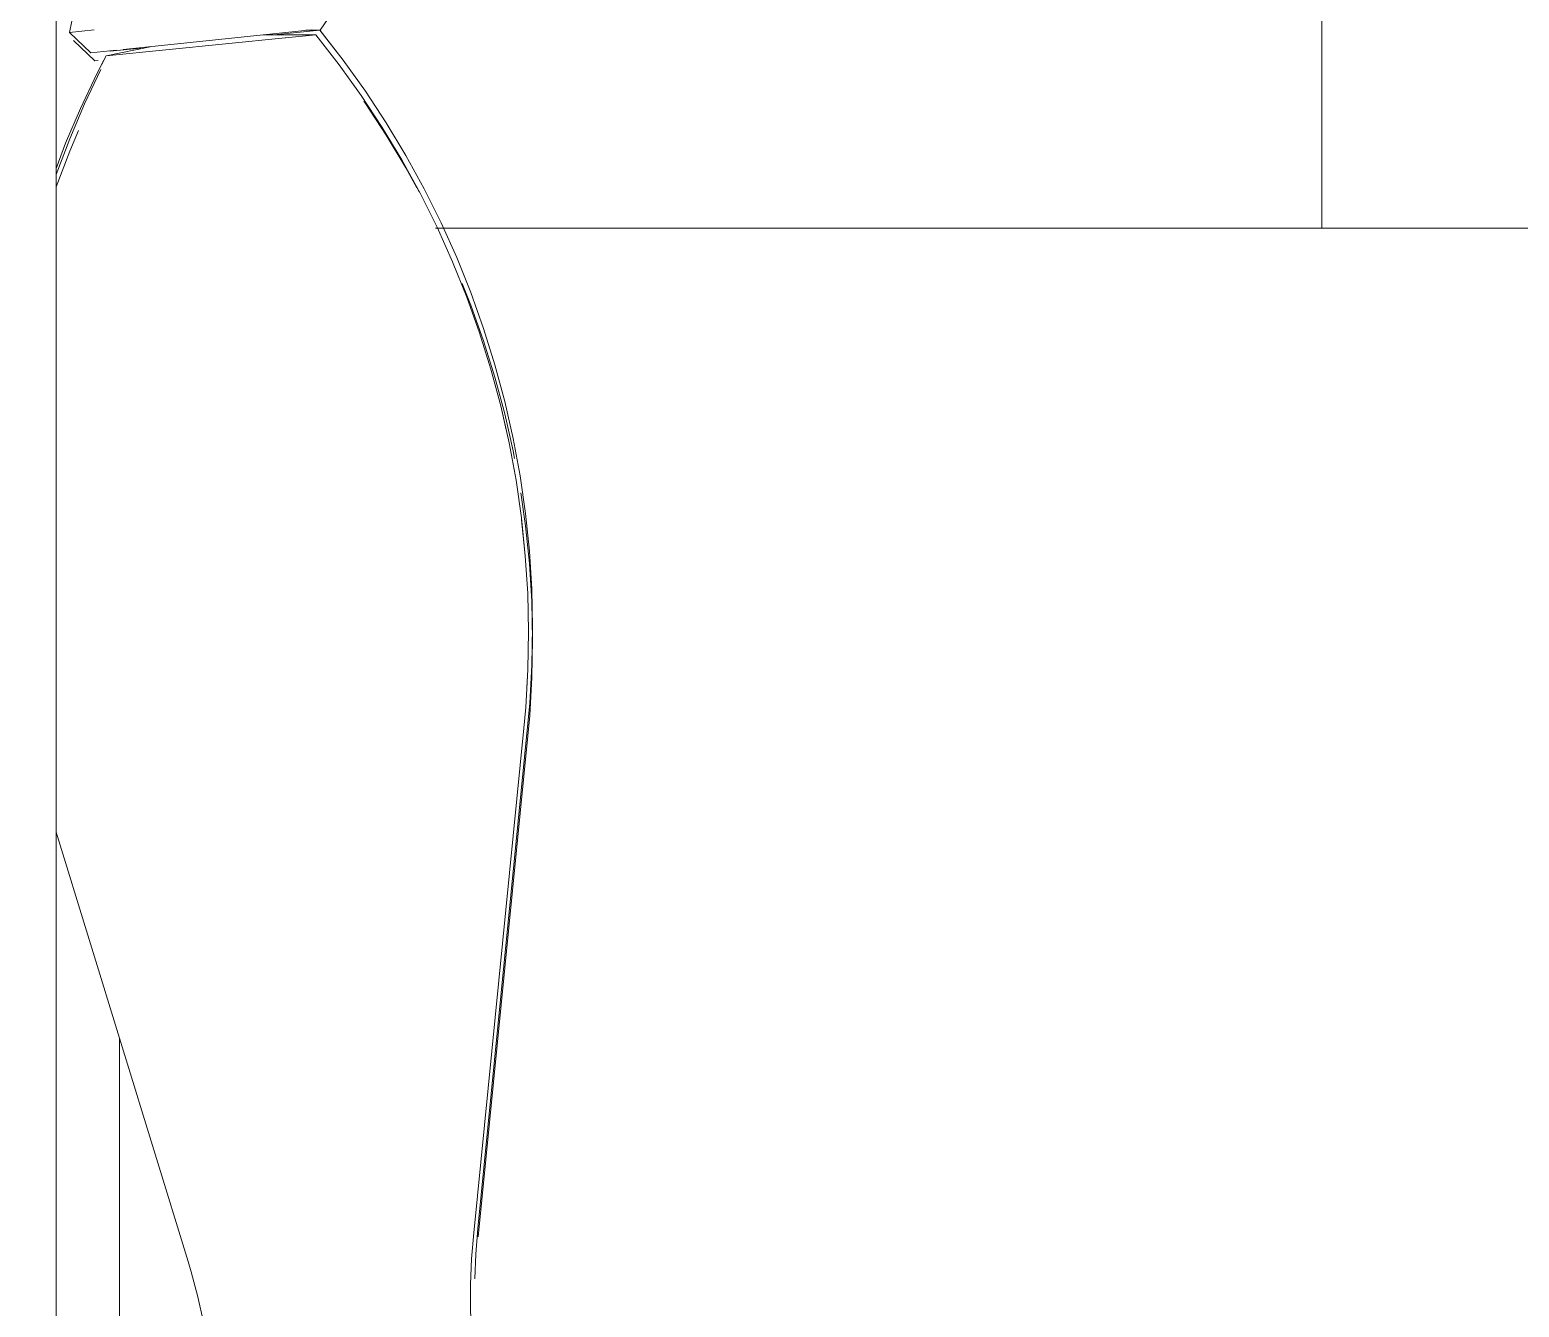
# Model space of a CAD drawing. Extents: x 4834 to 83801, y -13735 to 32221.
# Drawn here: x 13594.82 to 13604.73, y -12427.71 to -12419.21 of the extents above; entities that cross this region are included whole.
import ezdxf

# ---------------------------------------------------------------- set-up
doc = ezdxf.new("R2010")
doc.units = 0
doc.header["$LTSCALE"] = 8
doc.header["$MEASUREMENT"] = 0
doc.layers.add('A-COLS', color=52, linetype='Continuous', lineweight=9)
doc.layers.add('Q-CASE', color=31, linetype='Continuous', lineweight=9)
doc.layers.add('A-WALL-PATT', color=253, linetype='Continuous')

# ---------------------------------------------------------------- blocks, each defined once
blk = doc.blocks.new('Rectangular Column - 24_ x 24_-369624-Section 1')
at = {"layer": 'A-COLS'}
blk.add_line((844.6667, 108), (844.6667, 0), dxfattribs=at)
blk = doc.blocks.new('BAR_WITH_STOOLS_16588 - BAR_WITH_STOOLS_16588-392758-Section 1')
at = {"layer": 'Q-CASE'}
for p, q in [((844.7859, 89.4581), (844.7557, 89.3074)), ((846.4237, 89.3215), (846.5003, 89.4353)), ((844.7557, 89.3074), (844.9197, 89.3246)), ((844.7557, 89.3074), (844.8966, 89.171)), ((845.1115, 89.1936), (846.3637, 89.3252)), ((846.3943, 89.2917), (846.045, 89.2917)), ((846.1376, 89.2932), (846.4214, 89.3215)), ((846.1936, 89.2717), (846.3943, 89.2917)), ((846.4214, 89.3215), (846.3288, 89.3215)), ((844.7829, 89.2548), (844.9238, 89.1185)), ((844.9989, 89.1525), (846.1899, 89.2713)), ((845.3025, 89.2137), (844.9989, 89.1525)), ((845.0261, 89.1823), (845.2304, 89.2027)), ((844.8966, 89.171), (845.066, 89.1888)), ((844.9238, 89.1185), (844.9451, 89.1207)), ((847.4446, 81.3216), (847.7787, 84.6806)), ((847.4717, 81.3514), (847.8058, 84.7104)), ((847.4743, 81.295), (847.8058, 84.628)), ((844.6667, 83.9888), (845.5443, 81.132))]:
    blk.add_line(p, q, dxfattribs=at)
at = {"layer": 'Q-CASE', "flags": 128}
for points in [[(846.3943, 89.2917), (846.5497, 89.0924), (846.6971, 88.8871), (846.8362, 88.676), (846.9666, 88.4595), (847.0884, 88.238), (847.2011, 88.0118), (847.3048, 87.7813), (847.3991, 87.5468), (847.484, 87.3087), (847.5593, 87.0675), (847.6249, 86.8234), (847.6806, 86.5768), (847.7265, 86.3283), (847.7624, 86.0781), (847.7882, 85.8267), (847.804, 85.5744), (847.8097, 85.3217), (847.8053, 85.069), (847.7907, 84.8166), (847.7787, 84.6806)], [(846.4214, 89.3215), (846.5769, 89.1223), (846.7243, 88.9169), (846.8633, 88.7058), (846.9938, 88.4894), (847.1155, 88.2679), (847.2283, 88.0417), (847.3319, 87.8111), (847.4262, 87.5766), (847.5111, 87.3386), (847.5864, 87.0973), (847.652, 86.8532), (847.7078, 86.6067), (847.7536, 86.3581), (847.7895, 86.1079), (847.8154, 85.8565), (847.8311, 85.6042), (847.8368, 85.3515), (847.8324, 85.0988), (847.8179, 84.8465), (847.8058, 84.7104)], [(846.4226, 89.32), (846.5768, 89.1223), (846.7242, 88.9169), (846.8632, 88.7058), (846.9937, 88.4894), (847.1155, 88.2679), (847.2282, 88.0417), (847.3319, 87.8111), (847.4262, 87.5766), (847.5111, 87.3386), (847.5864, 87.0973), (847.6519, 86.8532), (847.7077, 86.6067), (847.7536, 86.3581), (847.7895, 86.1079), (847.8153, 85.8565), (847.8311, 85.6042), (847.8368, 85.3515), (847.8324, 85.0988), (847.8178, 84.8465), (847.8058, 84.7104)], [(846.4226, 89.32), (846.5769, 89.1223), (846.7243, 88.9169), (846.8633, 88.7058), (846.9938, 88.4894), (847.1155, 88.2679), (847.2283, 88.0417), (847.3319, 87.8111), (847.4262, 87.5766), (847.5111, 87.3386), (847.5864, 87.0973), (847.652, 86.8532), (847.7078, 86.6067), (847.7536, 86.3581), (847.7895, 86.1079), (847.8154, 85.8565), (847.8311, 85.6042), (847.8368, 85.3515), (847.8324, 85.0988), (847.8179, 84.8465), (847.8058, 84.7104)], [(846.4226, 89.32), (846.5768, 89.1223), (846.7242, 88.9169), (846.8632, 88.7058), (846.9937, 88.4894), (847.1155, 88.2679), (847.2282, 88.0417), (847.3319, 87.8111), (847.4262, 87.5766), (847.5111, 87.3386), (847.5864, 87.0973), (847.6519, 86.8532), (847.7077, 86.6067), (847.7536, 86.3581), (847.7895, 86.1079), (847.8153, 85.8565), (847.8311, 85.6042), (847.8368, 85.3515), (847.8324, 85.0988), (847.8178, 84.8465), (847.8058, 84.7104)], [(844.6667, 88.4032), (844.7298, 88.5698), (844.8286, 88.8024), (844.9367, 89.0309), (844.9989, 89.1525)], [(844.6667, 88.4032), (844.7298, 88.5698), (844.8286, 88.8024), (844.9367, 89.0309), (844.9822, 89.1197)], [(844.6667, 88.4032), (844.7298, 88.5698), (844.8286, 88.8024), (844.9367, 89.0309), (844.9822, 89.1197)], [(844.6667, 88.4032), (844.7298, 88.5698), (844.8286, 88.8024), (844.9367, 89.0309), (844.9822, 89.1197)], [(844.6674, 88.3632), (844.7569, 88.5996), (844.8558, 88.8322), (844.9639, 89.0607)], [(844.6674, 88.3632), (844.7569, 88.5996), (844.8557, 88.8322), (844.9638, 89.0607)], [(844.6674, 88.3632), (844.7569, 88.5996), (844.8558, 88.8322), (844.9639, 89.0607)], [(844.6674, 88.3632), (844.7569, 88.5996), (844.8557, 88.8322), (844.9638, 89.0607)], [(846.6405, 88.9659), (846.6971, 88.8871), (846.8362, 88.676), (846.9666, 88.4595), (847.0829, 88.2479)], [(846.6405, 88.9659), (846.6971, 88.8871), (846.8362, 88.676), (846.9666, 88.4595), (847.0829, 88.2479)], [(846.6405, 88.9659), (846.6971, 88.8871), (846.8362, 88.676), (846.9666, 88.4595), (847.0829, 88.2479)], [(846.7132, 88.8499), (846.7243, 88.8345), (846.8633, 88.6235), (846.9938, 88.407), (847.0668, 88.2741)], [(846.7132, 88.8499), (846.7243, 88.8345), (846.8633, 88.6235), (846.9938, 88.407), (847.0668, 88.2741)], [(844.6674, 88.2809), (844.7569, 88.5172), (844.8157, 88.6555)], [(844.6674, 88.2809), (844.7569, 88.5172), (844.8157, 88.6555)], [(847.3685, 87.6377), (847.4262, 87.4943), (847.5111, 87.2562), (847.5864, 87.0149), (847.652, 86.7708), (847.7078, 86.5243), (847.7171, 86.4735)], [(847.3685, 87.6377), (847.4262, 87.4943), (847.5111, 87.2562), (847.5864, 87.0149), (847.652, 86.7708), (847.7078, 86.5243), (847.7171, 86.4735)], [(847.3991, 87.5468), (847.484, 87.3087), (847.5593, 87.0675), (847.6249, 86.8234), (847.661, 86.6635)], [(847.3991, 87.5468), (847.484, 87.3087), (847.5593, 87.0675), (847.6249, 86.8234), (847.661, 86.6635)], [(847.3991, 87.5468), (847.484, 87.3087), (847.5593, 87.0675), (847.6249, 86.8234), (847.661, 86.6635)], [(847.758, 86.245), (847.7895, 86.0255), (847.8154, 85.7741), (847.8311, 85.5218), (847.8368, 85.2691), (847.8324, 85.0164), (847.8179, 84.7641), (847.8058, 84.628)], [(847.758, 86.245), (847.7895, 86.0255), (847.8154, 85.7741), (847.8311, 85.5218), (847.8368, 85.2691), (847.8324, 85.0164), (847.8179, 84.7641), (847.8058, 84.628)], [(847.7636, 86.0662), (847.7882, 85.8267), (847.804, 85.5744), (847.8097, 85.3217), (847.8053, 85.069), (847.7984, 84.9494)], [(847.7636, 86.0662), (847.7882, 85.8267), (847.804, 85.5744), (847.8097, 85.3217), (847.8053, 85.069), (847.7984, 84.9494)], [(847.7636, 86.0662), (847.7882, 85.8267), (847.804, 85.5744), (847.8097, 85.3217), (847.8053, 85.069), (847.7984, 84.9494)], [(847.4446, 81.3216), (847.431, 81.1503), (847.4243, 80.9787), (847.4244, 80.8069), (847.4314, 80.6352), (847.4453, 80.464), (847.466, 80.2934), (847.4935, 80.1238), (847.5278, 79.9555), (847.5688, 79.7886), (847.6164, 79.6236), (847.6706, 79.4605), (847.7313, 79.2998), (847.7983, 79.1416), (847.8716, 78.9862), (847.9511, 78.8339), (848.0366, 78.6849), (848.128, 78.5394), (848.2251, 78.3977), (848.2676, 78.3392)], [(847.4717, 81.3514), (847.4581, 81.1802), (847.4518, 81.0177)], [(845.3268, 78.0458), (845.3967, 78.2027), (845.4602, 78.3624), (845.5173, 78.5244), (845.5679, 78.6886), (845.6118, 78.8547), (845.6491, 79.0224), (845.6797, 79.1915), (845.7034, 79.3616), (845.7204, 79.5326), (845.7305, 79.7041), (845.7337, 79.8759), (845.7301, 80.0476), (845.7195, 80.2191), (845.7022, 80.39), (845.678, 80.5601), (845.647, 80.7291), (845.6093, 80.8967), (845.565, 81.0627), (845.5443, 81.132)]]:
    blk.add_lwpolyline(points, dxfattribs=at)

msp = doc.modelspace()

# ---------------------------------------------------------------- hatches: boundary and pattern name
at = {"layer": 'A-WALL-PATT', "lineweight": 9}
h = msp.add_hatch(dxfattribs=at)
h.set_pattern_fill('FP_1', color=256, style=0, pattern_type=2)
h.set_pattern_definition([(0, (13195.408, -12508.538), (0, 8), []), (90, (13195.408, -12508.538), (-8, 8), [8, -8])])
h.paths.add_polyline_path([(13541.64958, -12508.53771), (13562.67877, -12508.53771), (13562.67877, -12468.53771), (13586.53094, -12468.53771), (13586.53094, -12462.05007), (13586.10576, -12462.05007), (13586.10576, -12460.53771), (13586.99291, -12460.53771), (13586.99291, -12455.53771), (13583.53094, -12455.53771), (13583.53094, -12454.53771), (13586.99291, -12454.53771), (13586.99291, -12400.53771), (13541.64958, -12400.53771), (13541.64958, -12504.94969)], flags=0)
h.paths.add_polyline_path([(13252.29774, -12508.53771), (13252.29774, -12400.53771), (13198.22038, -12400.53771), (13198.22038, -12508.53771), (13203.56196, -12508.53771)], flags=0)
h.paths.add_polyline_path([(13686.13902, -12508.53771), (13686.14733, -12508.53771), (13686.14733, -12502.53771), (13692.14889, -12502.53771), (13692.14889, -12502.28771), (13686.13902, -12502.28771), (13686.13902, -12504.94969)], flags=0)
h.paths.add_polyline_path([(13691.25471, -12486.80426), (13692.14889, -12486.58041), (13692.14889, -12448.53771), (13711.34889, -12400.53771), (13686.13902, -12400.53771), (13686.13902, -12486.75949), (13689.51451, -12486.0993), (13691.19465, -12486.12836), (13691.28246, -12486.26439), (13691.3244, -12486.50561), (13691.27085, -12486.77672), (13691.25608, -12486.80192)], flags=0)
h.paths.add_polyline_path([(13689.5849, -12486.66594), (13689.59523, -12486.40763), (13689.58536, -12486.60353)], flags=0)
h.paths.add_polyline_path([(13678.13902, -12454.53771), (13678.13902, -12400.53771), (13594.99291, -12400.53771), (13595.01388, -12420.22942), (13595.27312, -12419.41682), (13595.21486, -12419.38522), (13595.08545, -12419.21312), (13595.14755, -12419.03859), (13595.41475, -12418.78889), (13595.42429, -12418.74228), (13595.40949, -12418.65588), (13595.31552, -12418.60855), (13595.25459, -12418.59929), (13595.22719, -12418.34737), (13595.21682, -12418.27885), (13595.10279, -12417.77774), (13595.33359, -12417.72902), (13595.43957, -12417.66604), (13595.5988, -12417.60731), (13595.51304, -12417.5994), (13595.43957, -12417.57167), (13595.72848, -12417.44301), (13595.61934, -12417.46728), (13595.5988, -12417.49352), (13595.31674, -12417.24932), (13595.27923, -12417.27485), (13595.2229, -12417.00175), (13595.20508, -12416.94222), (13595.19989, -12416.87621), (13595.39494, -12416.62903), (13595.48768, -12416.58527), (13595.54971, -12416.55116), (13595.6848, -12416.45003), (13595.74518, -12416.49364), (13595.92954, -12416.51393), (13596.27051, -12416.7869), (13596.22572, -12417.27261), (13596.07194, -12417.33174), (13596.04186, -12417.39264), (13595.98002, -12417.48139), (13596.18007, -12417.52929), (13596.09218, -12417.57233), (13595.99878, -12417.60469), (13596.23993, -12417.58192), (13596.35878, -12417.64573), (13596.53685, -12417.62751), (13596.5235, -12418.21937), (13596.54686, -12418.31299), (13596.51812, -12418.48216), (13596.37938, -12418.54007), (13596.38744, -12418.60855), (13596.42902, -12418.67924), (13596.701, -12418.84261), (13596.7785, -12418.90871), (13596.82214, -12419.10889), (13596.7741, -12419.25906), (13597.65487, -12420.76708), (13598.08628, -12422.35695), (13598.10493, -12424.18249), (13597.80012, -12427.27771), (13597.8665, -12428.39649), (13598.1868, -12429.4012), (13598.62098, -12430.25119), (13598.51895, -12430.46411), (13598.37102, -12430.70364), (13598.54503, -12430.7639), (13598.71209, -12430.86149), (13598.77966, -12431.2607), (13598.84308, -12431.38108), (13598.84308, -12431.4065), (13598.83606, -12431.46158), (13598.68985, -12431.62831), (13598.72924, -12431.90205), (13598.74649, -12431.92521), (13598.77968, -12431.92561), (13598.69728, -12432.30772), (13598.37314, -12432.9088), (13598.24392, -12434.1243), (13598.18918, -12434.68617), (13598.34281, -12434.69557), (13598.38603, -12435.1343), (13598.22288, -12435.19903), (13598.30035, -12435.26684), (13598.42734, -12435.26684), (13598.4134, -12435.76732), (13598.3006, -12435.76732), (13598.32353, -12436.04763), (13598.64319, -12436.06053), (13598.64319, -12436.21488), (13598.75521, -12436.25778), (13598.75521, -12437.25649), (13598.64319, -12437.29399), (13598.61605, -12437.42374), (13597.88659, -12437.44049), (13598.39643, -12439.03804), (13597.90092, -12439.26146), (13597.59104, -12439.33594), (13596.79132, -12437.42374), (13596.09079, -12437.42374), (13596.06366, -12437.853), (13595.82095, -12437.83965), (13595.77876, -12438.12248), (13595.69541, -12438.55772), (13595.68152, -12438.57494), (13595.67914, -12438.76349), (13595.66484, -12438.85886), (13595.64569, -12438.8929), (13595.59309, -12438.93606), (13595.56596, -12439.01636), (13595.38948, -12439.01604), (13595.36234, -12439.53771), (13594.99291, -12439.53771), (13594.99291, -12454.03771), (13607.86234, -12454.03771), (13607.88984, -12454.53771), (13667.53094, -12454.53771)], flags=0)
h.paths.add_polyline_path([(13596.51812, -12436.04763), (13597.25591, -12436.04763), (13597.22091, -12435.76732), (13597.15452, -12435.76732), (13597.12018, -12434.90536), (13597.14988, -12434.82764), (13597.27331, -12434.7728), (13596.57645, -12433.06122), (13596.51812, -12433.00261), (13596.02131, -12432.49084), (13596.02471, -12432.33097), (13596.02131, -12432.26264), (13596.02131, -12432.21309), (13596.06089, -12432.13821), (13596.0701, -12432.11877), (13595.95124, -12432.09936), (13595.77702, -12431.80988), (13595.64247, -12431.70046), (13595.74193, -12431.50724), (13595.7488, -12431.15705), (13596.02261, -12430.94103), (13596.01281, -12430.90014), (13595.68984, -12430.56604), (13595.66603, -12430.45229), (13595.98644, -12429.4012), (13596.03279, -12428.32193), (13595.82047, -12427.24267), (13594.99291, -12424.54888), (13594.99291, -12434.53771), (13595.36234, -12434.53771), (13595.38948, -12434.45293), (13595.59305, -12434.45533), (13595.63389, -12434.57095), (13595.66484, -12434.63779), (13595.67322, -12434.6784), (13595.69318, -12434.74076), (13595.69627, -12434.82849), (13595.71748, -12434.91606), (13595.73355, -12434.94039), (13595.77196, -12435.24444), (13595.78824, -12435.38222), (13595.82095, -12435.61837), (13596.09075, -12435.61837), (13596.09079, -12436.04763)], flags=0)
h.paths.add_polyline_path([(13597.25896, -12436.04763), (13597.2747, -12436.04763), (13597.27191, -12435.93276)], flags=0)
h.paths.add_polyline_path([(13598.10466, -12435.26684), (13598.16691, -12435.22608), (13598.08283, -12435.20084), (13598.10236, -12435.26684)], flags=0)
h.paths.add_polyline_path([(13596.67061, -12418.87061), (13596.4005, -12418.67443), (13596.66247, -12418.86604)], flags=0)
h.paths.add_polyline_path([(13596.51229, -12418.83722), (13596.38094, -12418.74451), (13596.50546, -12418.83318)], flags=0)
h.paths.add_polyline_path([(13596.76561, -12418.73792), (13596.76565, -12418.73784), (13596.89331, -12418.60855)], flags=0)
h.paths.add_polyline_path([(13595.16892, -12417.62298), (13595.16887, -12417.62283), (13595.16892, -12414.2915)], flags=0)

# ---------------------------------------------------------------- block references
at = {"layer": 'A-COLS'}
msp.add_blockref('Rectangular Column - 24_ x 24_-369624-Section 1', (12750.32625, -12508.53771), dxfattribs=at)
at = {"layer": 'Q-CASE'}
msp.add_blockref('BAR_WITH_STOOLS_16588 - BAR_WITH_STOOLS_16588-392758-Section 1', (12750.32625, -12508.53771), dxfattribs=at)

doc.saveas('drawing.dxf')
